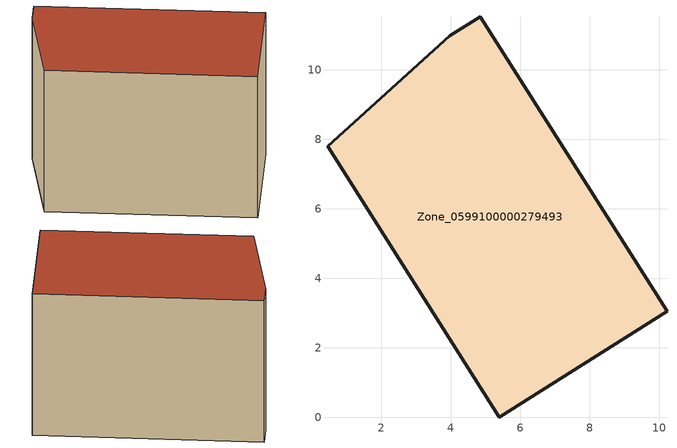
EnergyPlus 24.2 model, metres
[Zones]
Zone_0599100000279493
 floor ground (C_G): 0.45,7.79 3.97,10.98 4.85,11.53 10.22,3.06 5.4,0 z0
 wall outside (C_F): 10.22,3.06 4.85,11.53 3.97,10.98 0.45,7.79 5.4,0 10.22,3.06 z0:6.98
 roof outside (C_R): 3.97,10.98 0.45,7.79 5.4,0 10.22,3.06 4.85,11.53 z6.98
[BUILDING]
Pand.0599100000279493: North Axis=0; Terrain=City; Loads Convergence Tolerance Value=0.04; Temperature Convergence Tolerance Value=0.4; Solar Distribution=FullExterior; Maximum Number of Warmup Days=25; Minimum Number of Warmup Days=1
[Site:Location]
Rotterdam.The.Hague.AP_ZH_NLD Design_Conditions: Latitude=51.96; Longitude=4.45; Time Zone=1; Elevation=-4.5
[SITE:GROUNDTEMPERATURE:BUILDINGSURFACE]
18, 18, 18, 18, 18, 18, 18, 18, 18, 18, 18, 18
[MATERIAL] Thermal Absorptance=0.9; Solar Absorptance=0.7; Visible Absorptance=0.7
Name | Roughness | Thickness | Conductivity | Density | Specific Heat
G.TI.1946 | MediumSmooth | 0.15 | 1 | 540 | 1210
F.TI.1946 | Rough | 0.3 | 0.857143 | 1920 | 840
R.TI.1946 | MediumRough | 0.2 | 0.1 | 1500 | 1000
[CONSTRUCTION]
C_G: G.TI.1946
C_F: F.TI.1946
C_R: R.TI.1946
[ZONE]
Zone_0599100000279493: Type=1; Multiplier=1; Ceiling Height=Autocalculate; Volume=Autocalculate; Floor Area=autocalculate; Part of Total Floor Area=Yes
[ZONEINFILTRATION:DESIGNFLOWRATE]
Infil_Zone_0599100000279493: Zone or ZoneList or Space or SpaceList=Zone_0599100000279493; Schedule=AlwaysOn; Design Flow Rate Calculation Method=Flow/Area; Flow Rate per Floor Area=0.003; Constant Term Coefficient=1; Temperature Term Coefficient=0; Velocity Term Coefficient=0; Velocity Squared Term Coefficient=0
[HVACTEMPLATE:ZONE:IDEALLOADSAIRSYSTEM]
Zone_0599100000279493: Maximum Heating Supply Air Temperature=50; Minimum Cooling Supply Air Temperature=13; Maximum Heating Supply Air Humidity Ratio=0.0156; Minimum Cooling Supply Air Humidity Ratio=0.0077; Heating Limit=NoLimit; Cooling Limit=NoLimit; Dehumidification Control Type=ConstantSensibleHeatRatio; Cooling Sensible Heat Ratio=0.7; Dehumidification Setpoint=60; Humidification Control Type=None; Humidification Setpoint=30; Outdoor Air Method=None; Outdoor Air Flow Rate per Person=0.00944; Outdoor Air Flow Rate per Zone Floor Area=0; Outdoor Air Flow Rate per Zone=0; Demand Controlled Ventilation Type=None; Outdoor Air Economizer Type=NoEconomizer; Heat Recovery Type=None; Sensible Heat Recovery Effectiveness=0.7; Latent Heat Recovery Effectiveness=0.65
[ZONECONTROL:THERMOSTAT]
ThermostatControl_Zone_0599100000279493: Zone or ZoneList=Zone_0599100000279493; Control Type Schedule=DualSetpointControlType; Control 1=Thermostat_Zone_0599100000279493; Temperature Difference Between Cutout And Setpoint=0
[THERMOSTATSETPOINT:DUALSETPOINT]
Thermostat_Zone_0599100000279493: Heating Setpoint Temperature Schedule=HeatingSetpoint_Zone_0599100000279493; Cooling Setpoint Temperature Schedule=CoolingSetpoint_Zone_0599100000279493
[SCHEDULE:COMPACT]
HeatingSetpoint_Zone_0599100000279493: Through: 12/31, For: AllDays, Until: 24:00, 21
CoolingSetpoint_Zone_0599100000279493: Through: 12/31, For: AllDays, Until: 24:00, 24
DualSetpointControlType: Through: 12/31, For: AllDays, Until: 24:00, 4
AlwaysOn: Through: 12/31, For: AllDays, Until: 24:00, 1
